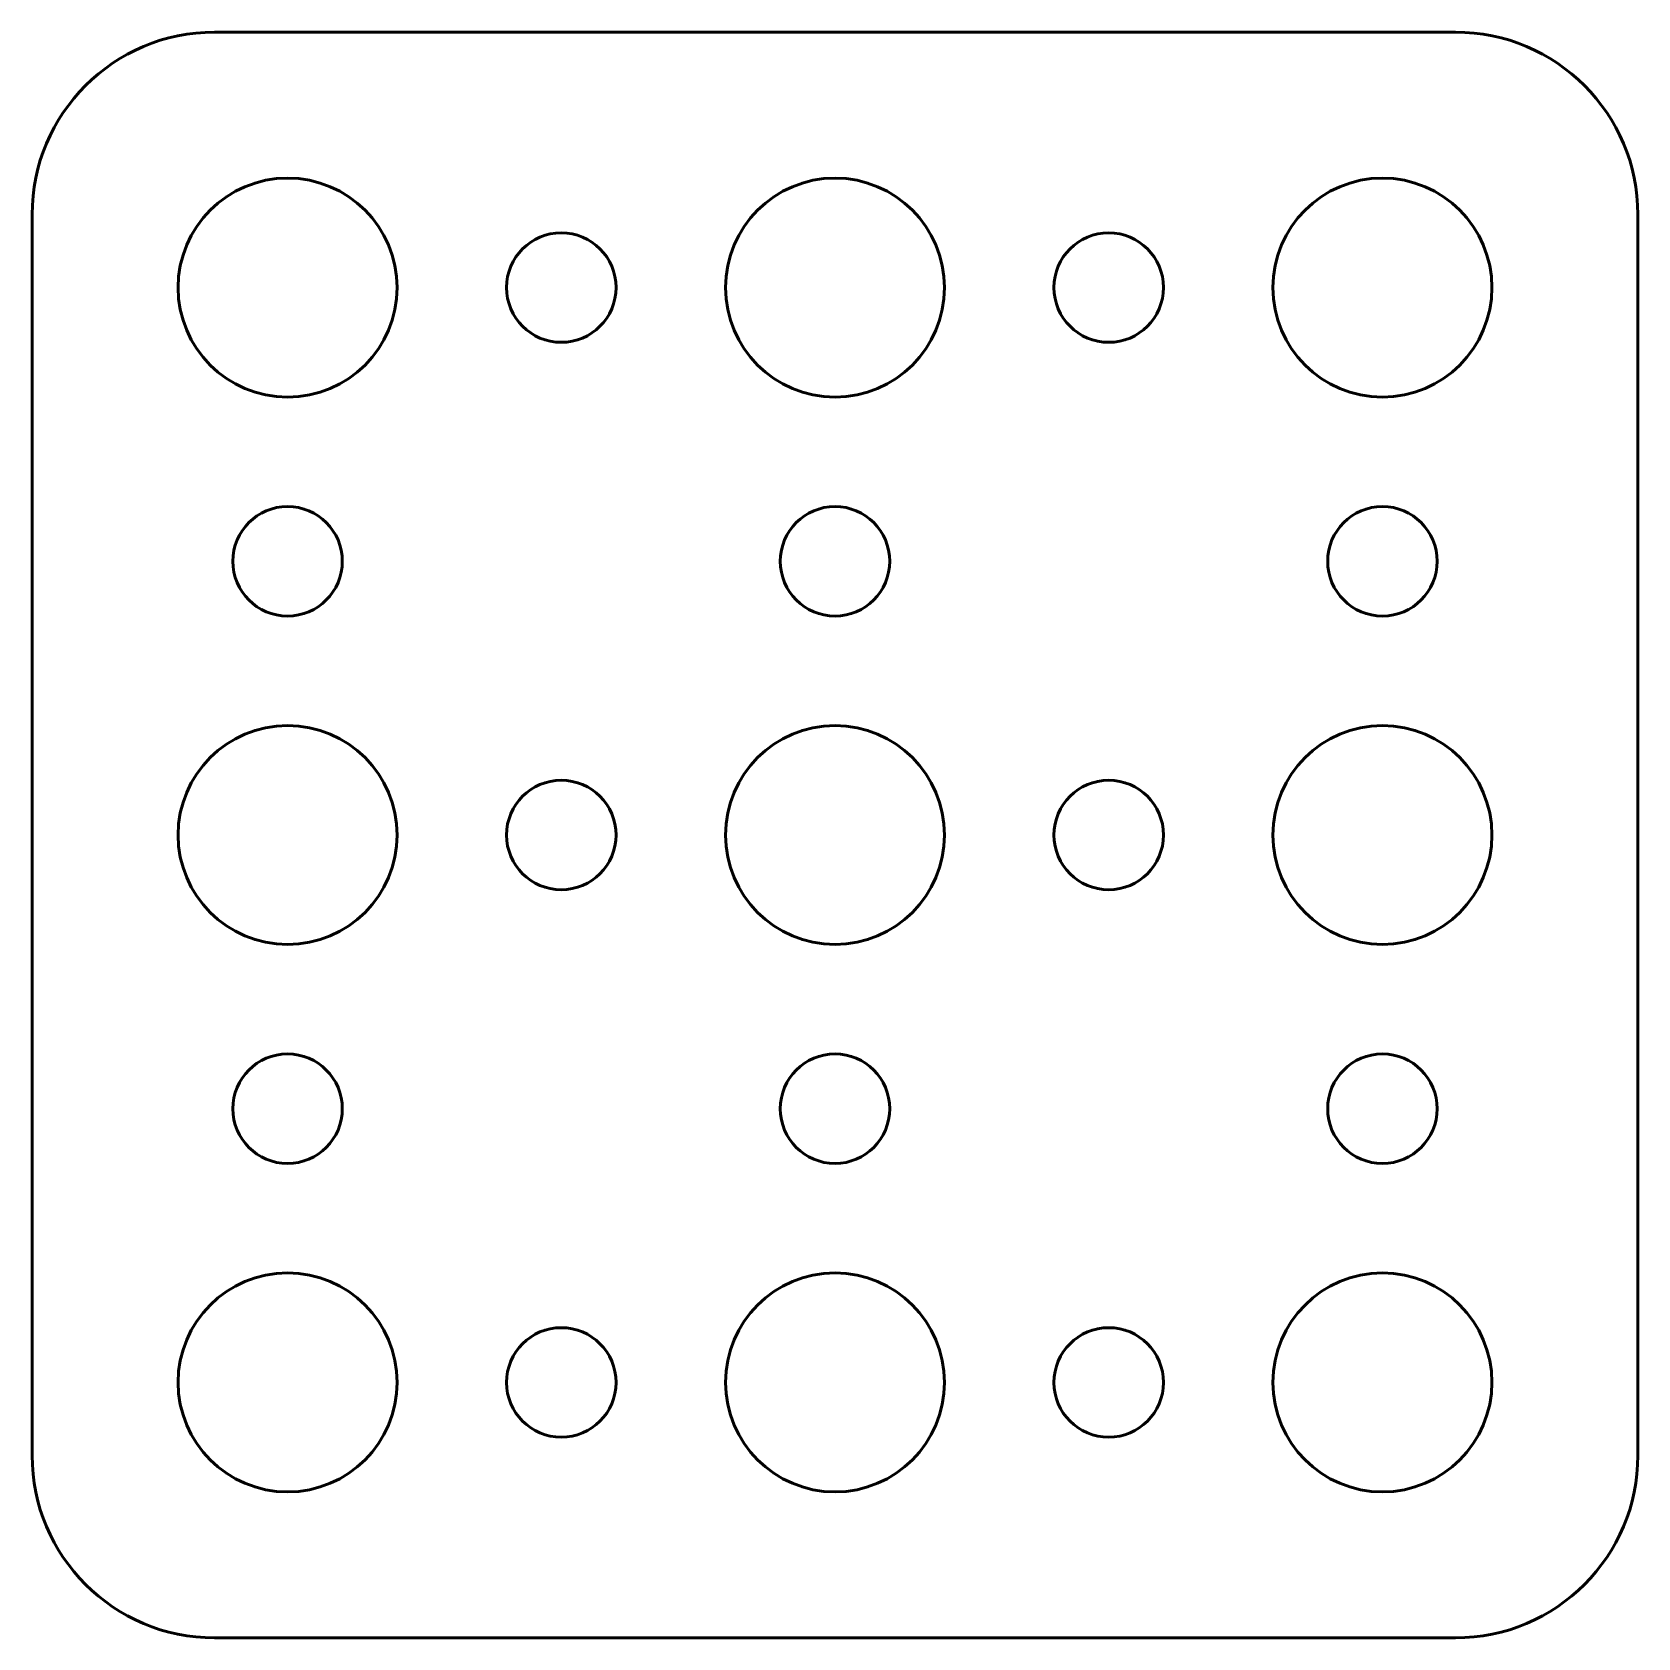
# Model space of a CAD drawing. Header units: centimetres. Extents: x -44 to 28.8, y -28.8 to 43.3.
# Drawn here: x -2.2 to 2.2, y 12.8 to 17.2 of the extents above; entities that cross this region are included whole.
import ezdxf

# ---------------------------------------------------------------- set-up
doc = ezdxf.new("R2010")
doc.units = ezdxf.units.CM
doc.header["$MEASUREMENT"] = 0
doc.layers.add('Layer 1', color=7, linetype='Continuous')

msp = doc.modelspace()

# ---------------------------------------------------------------- linework, layer by layer
at = {"layer": 'Layer 1', "lineweight": 53}
for centre, major_axis in [((-1.49999, 16.49999), (0, 0.30001)), ((0.00001, 16.49999), (0, 0.30001)), ((1.50001, 16.49999), (0, 0.30001)), ((-0.75, 16.5), (0, 0.15)), ((0.75, 16.5), (0, 0.15)), ((-1.5, 15.75), (0, 0.15)), ((0, 15.75), (0, 0.15)), ((1.5, 15.75), (0, 0.15)), ((-1.49999, 14.99999), (0, 0.30001)), ((0.00001, 14.99999), (0, 0.30001)), ((1.50001, 14.99999), (0, 0.30001)), ((-0.75, 15), (0, 0.15)), ((0.75, 15), (0, 0.15)), ((-1.5, 14.25), (0, 0.15)), ((0, 14.25), (0, 0.15)), ((1.5, 14.25), (0, 0.15)), ((-1.49999, 13.49999), (0, 0.30001)), ((0.00001, 13.49999), (0, 0.30001)), ((1.50001, 13.49999), (0, 0.30001)), ((-0.75, 13.5), (0, 0.15)), ((0.75, 13.5), (0, 0.15))]:
    msp.add_ellipse(centre, major_axis=major_axis, ratio=1, dxfattribs=at)
msp.add_open_spline([(-2.2, 13.3), (-2.2, 13.3), (-2.2, 16.7), (-2.2, 16.7), (-2.2, 16.7), (-2.2, 16.97614), (-1.97614, 17.2), (-1.7, 17.2), (-1.7, 17.2), (-1.7, 17.2), (1.7, 17.2), (1.7, 17.2), (1.7, 17.2), (1.97614, 17.2), (2.2, 16.97614), (2.2, 16.7), (2.2, 16.7), (2.2, 16.7), (2.2, 13.3), (2.2, 13.3), (2.2, 13.3), (2.2, 13.02386), (1.97614, 12.8), (1.7, 12.8), (1.7, 12.8), (1.7, 12.8), (-1.7, 12.8), (-1.7, 12.8), (-1.7, 12.8), (-1.97614, 12.8), (-2.2, 13.02386), (-2.2, 13.3)], degree=3, knots=[0, 0, 0, 0, 0.1111111, 0.1111111, 0.1111111, 0.1111111, 0.2222222, 0.2222222, 0.2222222, 0.2222222, 0.3333333, 0.3333333, 0.3333333, 0.3333333, 0.4444444, 0.4444444, 0.4444444, 0.4444444, 0.5555556, 0.5555556, 0.5555556, 0.5555556, 0.6666667, 0.6666667, 0.6666667, 0.6666667, 0.7777778, 0.7777778, 0.7777778, 0.7777778, 1, 1, 1, 1], dxfattribs=at)

doc.saveas('drawing.dxf')
